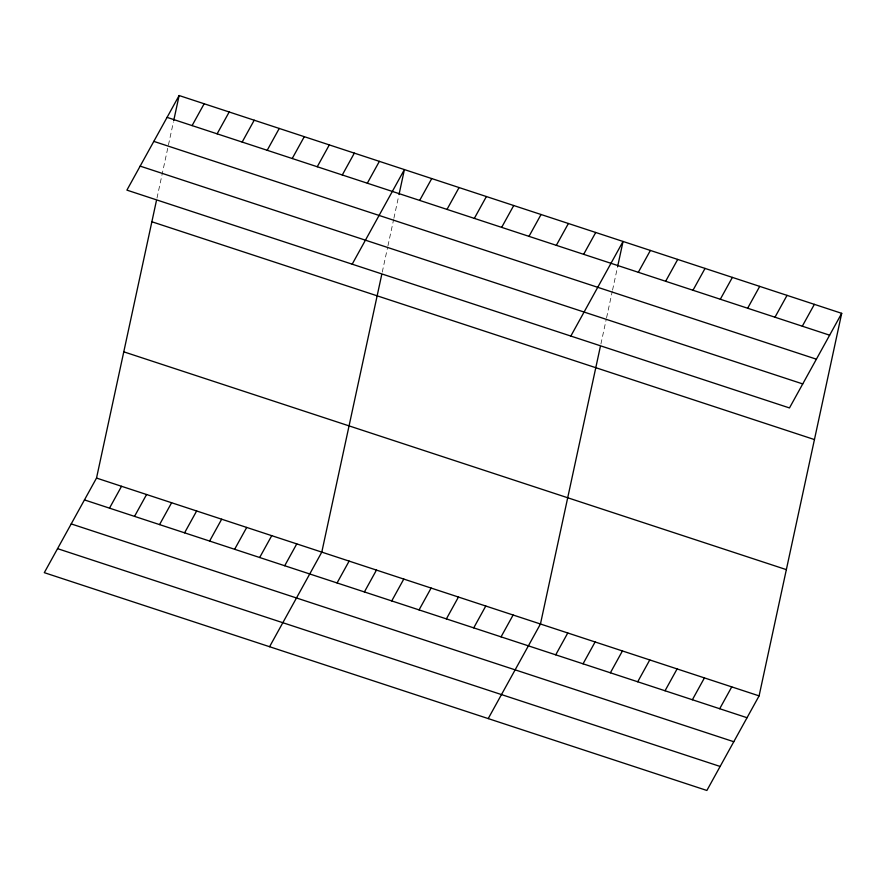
<?xml version="1.0" encoding="UTF-8"?>
<svg xmlns="http://www.w3.org/2000/svg" width="886" height="886" viewBox="0 0 886 886"><rect width="100%" height="100%" fill="white"/><g stroke="black" fill="none" stroke-linecap="round" stroke-linejoin="round"><path stroke-width="0.66" stroke-dasharray="4.43 3.32" d="M156.977 198.099L173.446 121.825M382.254 272.146L387.647 247.172M387.935 245.854L393.617 219.551M393.893 218.233L398.722 195.884M600.907 344.023L606.301 319.038M606.578 317.731L612.259 291.428M612.547 290.11L617.653 266.442"/><path stroke-width="1.33" d="M841.7 313.334L789.481 407.937L126.908 190.125L179.127 95.533L841.7 313.334L759.092 695.875L706.873 790.467L44.3 572.666L96.519 478.063L156.412 200.723M173.734 120.518L179.127 95.533M381.689 274.782L321.795 552.122L269.577 646.714M399.01 194.566L404.404 169.58L352.185 264.183M600.331 346.659L540.449 623.999L488.219 718.59M617.653 266.442L623.046 241.457L570.828 336.06M192.096 125.602L204.157 103.762M217.125 133.83L229.186 111.99M242.166 142.059L254.216 120.219M267.195 150.288L279.245 128.448M292.225 158.516L304.286 136.666M109.499 508.143L121.548 486.292M317.254 166.745L329.315 144.894M134.528 516.361L146.578 494.521M342.284 174.974L354.345 153.123M159.558 524.59L171.618 502.75M367.313 183.203L379.374 161.352M184.587 532.818L196.648 510.978M209.617 541.047L221.677 519.207M419.676 200.413L431.737 178.573M234.646 549.276L246.707 527.436M447.009 209.395L459.07 187.555M259.676 557.504L271.736 535.665M474.342 218.377L486.392 196.537M284.705 565.733L296.766 543.893M501.664 227.37L513.725 205.519M337.068 582.944L349.128 561.104M528.997 236.352L541.058 214.501M364.401 591.937L376.461 570.086M556.33 245.333L568.391 223.494M391.734 600.918L403.794 579.067M583.664 254.315L595.724 232.475M419.056 609.9L431.117 588.06M446.389 618.882L458.45 597.042M638.319 272.29L650.379 250.439M473.722 627.875L485.783 606.024M665.652 281.272L677.712 259.432M501.055 636.857L513.116 615.006M692.985 290.254L705.046 268.414M720.318 299.246L732.379 277.396M555.721 654.82L567.771 632.981M747.651 308.228L759.712 286.377M583.043 663.813L595.104 641.962M774.984 317.21L787.034 295.37M610.376 672.795L622.437 650.944M802.306 326.192L814.367 304.352M637.71 681.777L649.77 659.937M665.043 690.759L677.103 668.919M692.376 699.752L704.425 677.901M719.698 708.734L731.758 686.883M167.066 117.373L829.639 335.185M153.821 141.383L816.383 359.184M140.165 166.125L802.727 383.926M151.871 221.766L814.444 439.567M123.785 351.831L786.358 569.632M96.519 478.063L759.092 695.875M84.458 499.914L747.031 717.715M71.212 523.914L733.785 741.726M57.557 548.655L720.13 766.456"/></g></svg>
